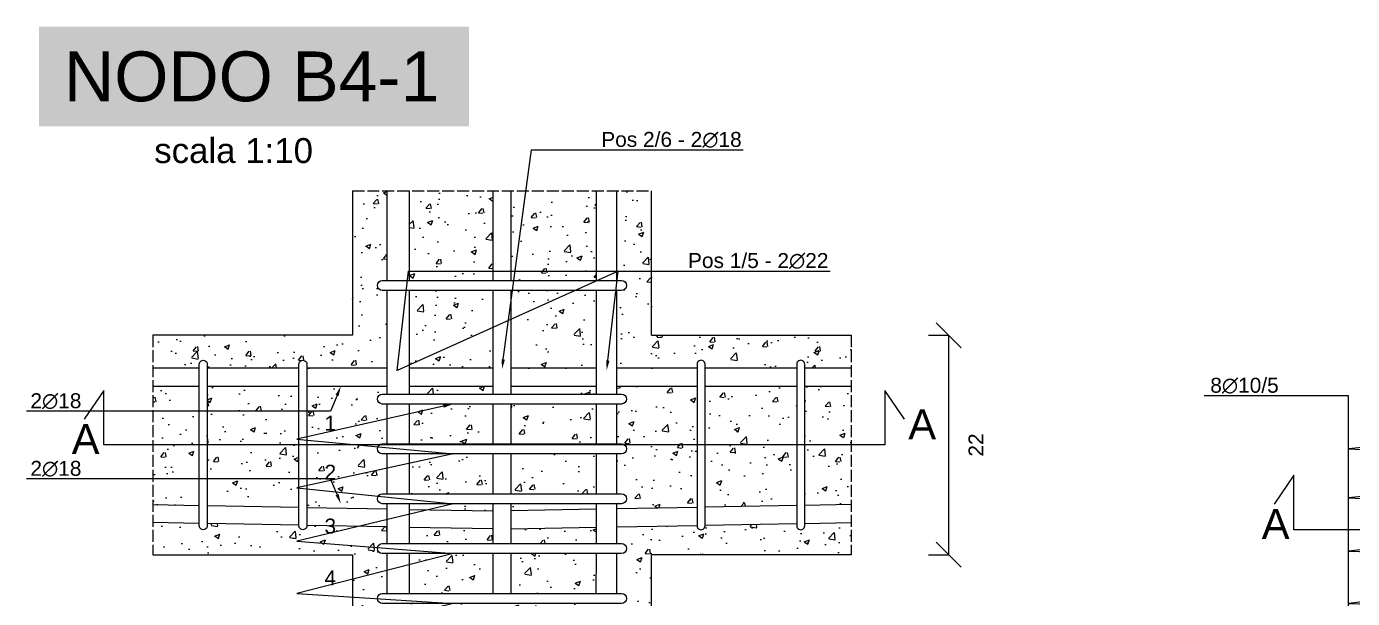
# Model space of a CAD drawing. Header units: millimetres. Extents: x -455371 to 117772, y -78417 to 116564.
# Drawn here: x -238093 to -236764, y 107990 to 108564 of the extents above; entities that cross this region are included whole.
import ezdxf
from ezdxf import colors
from ezdxf.entities.mleader import LeaderData, LeaderLine
from ezdxf.math import Vec2, Vec3

# ---------------------------------------------------------------- set-up
doc = ezdxf.new("R2010")
doc.units = ezdxf.units.MM
doc.linetypes.add('ACAD_ISO02W100', pattern=[15, 12, -3])
doc.layers.get('0').update_dxf_attribs({"color": 255})
for name, color, linetype, lineweight in [('armature', 5, 'Continuous', 18), ('Cls', 7, 'Continuous', 25), ('quote', 5, 'Continuous', 15), ('Scritte', 7, 'Continuous', 15), ('staffe', 10, 'Continuous', 15), ('tratteggio 1 a 50', 230, 'ACAD_ISO02W100', 15)]:
    doc.layers.add(name, color=color, linetype=linetype, lineweight=lineweight)
doc.layers.add('RETINI', color=253, linetype='Continuous')
doc.styles.get("Standard").update_dxf_attribs({"font": 'arial.ttf'})
doc.dimstyles.new('scala 1 a 10', dxfattribs={"dimtxt": 15, "dimasz": 25, "dimexe": 0.183, "dimexo": 0.1, "dimgap": 20, "dimtad": 2, "dimdec": 0, "dimlfac": 0.1, "dimzin": 0, "dimdsep": 46, "dimtxsty": 'Standard', "dimblk": 'OBLIQUE', "dimcen": -25, "dimadec": 0, "dimazin": 0, "dimtfac": 1, "dimtdec": 0, "dimtofl": 0, "dimtmove": 0, "dimatfit": 3, "dimfxl": 20, "dimfxlon": 1, "dimtolj": 1, "dimtzin": 0, "dimarcsym": 0})

# ---------------------------------------------------------------- blocks, each defined once
blk = doc.blocks.new('*U3299')
at = {"layer": 'staffe'}
blk.add_lwpolyline([(-120, 5), (120, 5, -1), (120, -5), (-120, -5, -1)], format="xyb", close=True, dxfattribs=at)
blk = doc.blocks.new('*U3300')
at = {"layer": 'armature', "color": 0, "linetype": 'ByBlock', "lineweight": -2, "transparency": 16777216}
for p in [(0, 350), (0, 300), (0, 250), (0, 200), (0, 150), (0, 100), (0, 50), (0, 0)]:
    blk.add_blockref('*U3299', p, dxfattribs=at)
blk = doc.blocks.new('*U3301')
at = {"layer": 'staffe'}
blk.add_lwpolyline([(-4, 0), (-4, 81, -1.00038), (4, 81), (4, 0), (4, -81, -1.00038), (-4, -81)], format="xyb", close=True, dxfattribs=at)
blk = doc.blocks.new('*U3302')
at = {"layer": 'Cls', "color": 0, "linetype": 'ByBlock', "lineweight": -2, "transparency": 16777216}
for p in [(-100, 0), (0, 0)]:
    blk.add_blockref('*U3301', p, dxfattribs=at)
blk = doc.blocks.new('*U3297')
at = {"layer": 'staffe'}
blk.add_lwpolyline([(-4, 0), (-4, 81, -1.00038), (4, 81), (4, 0), (4, -81, -1.00038), (-4, -81)], format="xyb", close=True, dxfattribs=at)
blk = doc.blocks.new('*U3298')
at = {"layer": 'Cls', "color": 0, "linetype": 'ByBlock', "lineweight": -2, "transparency": 16777216}
for p in [(-100, 0), (0, 0)]:
    blk.add_blockref('*U3297', p, dxfattribs=at)
blk = doc.blocks.new('_Oblique')
at = {"color": 0, "linetype": 'ByBlock', "lineweight": -2}
blk.add_line((-0.5, -0.5), (0.5, 0.5), dxfattribs=at)
blk = doc.blocks.new('*D3396')
at = {"layer": 'Defpoints', "color": 0, "transparency": 16777216}
for p in [(-237266.6, 108253.8), (-237266.6, 108033.8), (-237168.8, 108033.8)]:
    blk.add_point(p, dxfattribs=at)
at = {"layer": 'quote', "color": 0, "lineweight": -2, "transparency": 16777216}
for p, q in [((-237188.8, 108253.8), (-237168.6, 108253.8)), ((-237168.8, 108253.8), (-237168.8, 108033.8)), ((-237188.8, 108033.8), (-237168.6, 108033.8))]:
    blk.add_line(p, q, dxfattribs=at)
at = {"layer": 'quote', "color": 0, "lineweight": -2, "transparency": 16777216, "xscale": 25, "yscale": 25, "zscale": 25}
for p, rotation in [((-237168.8, 108253.8), 90), ((-237168.8, 108033.8), 270)]:
    blk.add_blockref('_Oblique', p, dxfattribs=dict(at, rotation=rotation))
at = {"layer": 'quote', "color": 0, "transparency": 16777216, "insert": (-237141.3, 108143.8), "char_height": 15, "attachment_point": 5, "rotation": 90}
blk.add_mtext('\\A1;22', dxfattribs=at)

msp = doc.modelspace()

# ---------------------------------------------------------------- hatches: boundary and pattern name
at = {"layer": 'RETINI'}
h = msp.add_hatch(dxfattribs=at)
h.set_pattern_fill('AR-CONC', color=256, scale=0.29)
h.set_pattern_definition([(50, (88878.323, -5610.82), (52.833554, -4.622335), [5.5245, -60.7695]), (355, (88878.32, -5610.82), (-10.220592, 55.406485), [4.4196, -48.615769]), (100.451445, (88882.725, -5611.205), (42.612962, 50.784148), [4.6951026, -51.646171]), (46.1842, (88878.32, -5596.09), (78.612922, -12.192275), [8.28675, -91.15425]), (96.635558, (88884.87, -5597.104), (68.847199, 71.753576), [7.042657, -77.469326]), (351.18415, (88878.32, -5596.09), (68.847199, 71.753576), [6.62939, -72.923322]), (21, (88885.69, -5599.77), (43.9681735, -29.6569075), [5.5245, -60.7695]), (326, (88885.69, -5599.77), (17.922588, 53.41451), [4.4196, -48.6156]), (71.451445, (88889.353, -5602.243), (61.8907616, 23.757603), [4.6951026, -51.646082]), (37.5, (88878.323, -5610.82), (0.8956949, 24.5209613), [0, -48.02632, 0, -49.3522, 0, -48.79975]), (7.5, (88878.323, -5610.82), (19.3777021, 29.0523667), [0, -28.13812, 0, -46.92142, 0, -18.59915]), (327.5, (88861.896, -5610.82), (39.3212726, -1.6613358), [0, -18.415, 0, -57.4548, 0, -76.2381]), (317.5, (88854.53, -5610.82), (42.9574626, 7.3736824), [0, -23.9395, 0, -38.15588, 0, -54.1401])])
h.paths.add_polyline_path([(-237731.6, 108184.9), (-237736.6, 108184.9, -1), (-237736.6, 108194.9), (-237731.6, 108194.9), (-237731.6, 108202.8), (-237812.2, 108202.8), (-237812.2, 108143.8), (-237812.2, 108081.1), (-237731.6, 108079.7), (-237731.6, 108084.9), (-237736.6, 108084.9, -1), (-237736.6, 108094.9), (-237731.6, 108094.9), (-237731.6, 108134.9), (-237736.6, 108134.9, -1), (-237736.6, 108144.9), (-237731.6, 108144.9)])
h.paths.add_polyline_path([(-237820.2, 108143.8), (-237820.2, 108202.8), (-237912.2, 108202.8), (-237912.2, 108143.8), (-237912.2, 108083), (-237820.2, 108081.3)])
h.paths.add_polyline_path([(-237920.2, 108202.8), (-237966.6, 108202.8), (-237966.6, 108084), (-237920.2, 108083.1), (-237920.2, 108143.8)])
h.paths.add_polyline_path([(-237421, 108202.8), (-237501.6, 108202.8), (-237501.6, 108194.9), (-237496.6, 108194.9, -1), (-237496.6, 108184.9), (-237501.6, 108184.9), (-237501.6, 108144.9), (-237496.6, 108144.9, -1), (-237496.6, 108134.9), (-237501.6, 108134.9), (-237501.6, 108094.9), (-237496.6, 108094.9, -1), (-237496.6, 108084.9), (-237501.6, 108084.9), (-237501.6, 108079.7), (-237421, 108081.1), (-237421, 108143.8)])
h.paths.add_polyline_path([(-237321, 108202.8), (-237413, 108202.8), (-237413, 108143.8), (-237413, 108081.3), (-237321, 108083), (-237321, 108143.8)])
h.paths.add_polyline_path([(-237266.6, 108202.8), (-237313, 108202.8), (-237313, 108143.8), (-237313, 108083.1), (-237266.6, 108084)])
h.paths.add_polyline_path([(-237522.2, 108298.8), (-237607.6, 108298.8), (-237607.6, 108220.8), (-237522.2, 108220.8)])
h.paths.add_polyline_path([(-237625.6, 108298.8), (-237709.6, 108298.8), (-237709.6, 108220.8), (-237625.6, 108220.8)])
h.paths.add_polyline_path([(-237625.6, 108398.8), (-237709.6, 108398.8), (-237709.6, 108308.8), (-237625.6, 108308.8)])
h.paths.add_polyline_path([(-237522.1, 108398.8), (-237607.6, 108398.8), (-237607.6, 108308.8), (-237522.2, 108308.8)])
h.paths.add_polyline_path([(-237625.6, 108184.9), (-237709.6, 108184.9), (-237709.6, 108144.9), (-237625.6, 108144.9)])
h.paths.add_polyline_path([(-237625.6, 108202.8), (-237709.6, 108202.8), (-237709.6, 108194.9), (-237625.6, 108194.9)])
h.paths.add_polyline_path([(-237522.2, 108202.8), (-237607.6, 108202.8), (-237607.6, 108194.9), (-237522.2, 108194.9)])
h.paths.add_polyline_path([(-237522.3, 108184.9), (-237607.6, 108184.9), (-237607.6, 108144.9), (-237522.3, 108144.9)])
h.paths.add_polyline_path([(-237625.6, 108134.9), (-237709.6, 108134.9), (-237709.6, 108094.9), (-237625.6, 108094.9)])
h.paths.add_polyline_path([(-237522.3, 108134.9), (-237607.6, 108134.9), (-237607.6, 108094.9), (-237522.3, 108094.9)])
h.paths.add_polyline_path([(-237625.6, 108084.9), (-237709.6, 108084.9), (-237709.6, 108079.2), (-237625.6, 108077.7)])
h.paths.add_polyline_path([(-237522.3, 108084.9), (-237607.6, 108084.9), (-237607.6, 108077.7), (-237522.3, 108079.3)])
h.paths.add_polyline_path([(-237625.6, 108059.7), (-237709.6, 108061.2), (-237709.6, 108044.9), (-237625.6, 108044.9)])
h.paths.add_polyline_path([(-237522.3, 108061.3), (-237607.6, 108059.7), (-237607.6, 108044.9), (-237522.3, 108044.9)])
h.paths.add_polyline_path([(-237625.6, 108034.9), (-237709.6, 108034.9), (-237709.6, 107994.9), (-237625.6, 107994.9)])
h.paths.add_polyline_path([(-237522.3, 108034.9), (-237607.6, 108034.9), (-237607.6, 107994.9), (-237522.4, 107994.9)])
h.paths.add_polyline_path([(-237522.4, 107984.9), (-237607.6, 107984.9), (-237607.6, 107944.9), (-237522.4, 107944.9)])
h.paths.add_polyline_path([(-237625.6, 107984.9), (-237709.6, 107984.9), (-237709.6, 107944.9), (-237625.6, 107944.9)])
h.paths.add_polyline_path([(-237625.6, 107934.9), (-237709.6, 107934.9), (-237709.6, 107894.9), (-237625.6, 107894.9)])
h.paths.add_polyline_path([(-237522.4, 107934.9), (-237607.6, 107934.9), (-237607.6, 107894.9), (-237522.4, 107894.9)])
h.paths.add_polyline_path([(-237522.4, 107884.9), (-237607.6, 107884.9), (-237607.6, 107844.9), (-237522.5, 107844.9)])
h.paths.add_polyline_path([(-237625.6, 107884.9), (-237709.6, 107884.9), (-237709.6, 107844.9), (-237625.6, 107844.9)])
h.paths.add_polyline_path([(-237625.6, 107834.9), (-237709.6, 107834.9), (-237709.6, 107708.8), (-237625.6, 107708.8)])
h.paths.add_polyline_path([(-237522.5, 107834.9), (-237607.6, 107834.9), (-237607.6, 107708.8), (-237522.5, 107708.8)])
h.paths.add_polyline_path([(-237522.6, 107698.8), (-237607.6, 107698.8), (-237607.6, 107608.8), (-237522.6, 107608.8)])
h.paths.add_polyline_path([(-237625.6, 107698.8), (-237709.6, 107698.8), (-237709.6, 107608.8), (-237625.6, 107608.8)])
edge = h.paths.add_edge_path()
edge.add_line((-237741.6, 108403.8), (-237766.6, 108403.8))
edge.add_line((-237766.6, 108403.8), (-237766.6, 108253.8))
edge.add_line((-237766.6, 108253.8), (-237966.6, 108253.8))
edge.add_line((-237966.6, 108253.8), (-237966.6, 108220.8))
edge.add_line((-237966.6, 108220.8), (-237920.2, 108220.8))
edge.add_line((-237920.2, 108220.8), (-237920.2, 108224.8))
edge.add_arc((-237916.2, 108224.8), 4, 0.0218, 180.0218, ccw=False)
edge.add_line((-237912.2, 108224.8), (-237912.2, 108220.8))
edge.add_line((-237912.2, 108220.8), (-237820.2, 108220.8))
edge.add_line((-237820.2, 108220.8), (-237820.2, 108224.8))
edge.add_arc((-237816.2, 108224.8), 4, 0.0218, 180.0218, ccw=False)
edge.add_line((-237812.2, 108224.8), (-237812.2, 108220.8))
edge.add_line((-237812.2, 108220.8), (-237731.6, 108220.8))
edge.add_line((-237731.6, 108220.8), (-237731.6, 108298.8))
edge.add_line((-237731.6, 108298.8), (-237736.6, 108298.8))
edge.add_arc((-237736.6, 108303.8), 5, 90, 270, ccw=False)
edge.add_line((-237736.6, 108308.8), (-237731.6, 108308.8))
edge.add_line((-237731.6, 108308.8), (-237731.6, 108398.8))
edge.add_line((-237731.6, 108398.8), (-237736.6, 108398.8))
edge.add_arc((-237736.6, 108403.8), 5, 180, 270, ccw=False)
edge = h.paths.add_edge_path()
edge.add_line((-237466.6, 108403.8), (-237491.6, 108403.8))
edge.add_arc((-237496.6, 108403.8), 5, 270, 360, ccw=False)
edge.add_line((-237496.6, 108398.8), (-237501.6, 108398.8))
edge.add_line((-237501.6, 108398.8), (-237501.6, 108308.8))
edge.add_line((-237501.6, 108308.8), (-237496.6, 108308.8))
edge.add_arc((-237496.6, 108303.8), 5, -90, 90, ccw=False)
edge.add_line((-237496.6, 108298.8), (-237501.6, 108298.8))
edge.add_line((-237501.6, 108298.8), (-237501.6, 108220.8))
edge.add_line((-237501.6, 108220.8), (-237421, 108220.8))
edge.add_line((-237421, 108220.8), (-237421, 108224.8))
edge.add_arc((-237417, 108224.8), 4, 0.0218, 180.0218, ccw=False)
edge.add_line((-237413, 108224.8), (-237413, 108220.8))
edge.add_line((-237413, 108220.8), (-237321, 108220.8))
edge.add_line((-237321, 108220.8), (-237321, 108224.8))
edge.add_arc((-237317, 108224.8), 4, 0.0218, 180.0218, ccw=False)
edge.add_line((-237313, 108224.8), (-237313, 108220.8))
edge.add_line((-237313, 108220.8), (-237266.6, 108220.8))
edge.add_line((-237266.6, 108220.8), (-237266.6, 108253.8))
edge.add_line((-237266.6, 108253.8), (-237466.6, 108253.8))
edge.add_line((-237466.6, 108253.8), (-237466.6, 108403.8))
edge = h.paths.add_edge_path()
edge.add_line((-237501.6, 107608.8), (-237466.6, 107608.8))
edge.add_line((-237466.6, 107608.8), (-237466.6, 108033.8))
edge.add_line((-237466.6, 108033.8), (-237266.6, 108033.8))
edge.add_line((-237266.6, 108033.8), (-237266.6, 108066))
edge.add_line((-237266.6, 108066), (-237313, 108065.1))
edge.add_line((-237313, 108065.1), (-237313, 108062.8))
edge.add_arc((-237317, 108062.8), 4, -179.9782, 0.0218, ccw=False)
edge.add_line((-237321, 108062.8), (-237321, 108065))
edge.add_line((-237321, 108065), (-237413, 108063.3))
edge.add_line((-237413, 108063.3), (-237413, 108062.8))
edge.add_arc((-237417, 108062.8), 4, -179.9782, 0.0218, ccw=False)
edge.add_line((-237421, 108062.8), (-237421, 108063.1))
edge.add_line((-237421, 108063.1), (-237501.6, 108061.7))
edge.add_line((-237501.6, 108061.7), (-237501.6, 108044.9))
edge.add_line((-237501.6, 108044.9), (-237496.6, 108044.9))
edge.add_arc((-237496.6, 108039.9), 5, -90, 90, ccw=False)
edge.add_line((-237496.6, 108034.9), (-237501.6, 108034.9))
edge.add_line((-237501.6, 108034.9), (-237501.6, 107994.9))
edge.add_line((-237501.6, 107994.9), (-237496.6, 107994.9))
edge.add_arc((-237496.6, 107989.9), 5, -90, 90, ccw=False)
edge.add_line((-237496.6, 107984.9), (-237501.6, 107984.9))
edge.add_line((-237501.6, 107984.9), (-237501.6, 107944.9))
edge.add_line((-237501.6, 107944.9), (-237496.6, 107944.9))
edge.add_arc((-237496.6, 107939.9), 5, -90, 90, ccw=False)
edge.add_line((-237496.6, 107934.9), (-237501.6, 107934.9))
edge.add_line((-237501.6, 107934.9), (-237501.6, 107894.9))
edge.add_line((-237501.6, 107894.9), (-237496.6, 107894.9))
edge.add_arc((-237496.6, 107889.9), 5, -90, 90, ccw=False)
edge.add_line((-237496.6, 107884.9), (-237501.6, 107884.9))
edge.add_line((-237501.6, 107884.9), (-237501.6, 107844.9))
edge.add_line((-237501.6, 107844.9), (-237496.6, 107844.9))
edge.add_arc((-237496.6, 107839.9), 5, -90, 90, ccw=False)
edge.add_line((-237496.6, 107834.9), (-237501.6, 107834.9))
edge.add_line((-237501.6, 107834.9), (-237501.6, 107708.8))
edge.add_line((-237501.6, 107708.8), (-237496.6, 107708.8))
edge.add_arc((-237496.6, 107703.8), 5, -90, 90, ccw=False)
edge.add_line((-237496.6, 107698.8), (-237501.6, 107698.8))
edge.add_line((-237501.6, 107698.8), (-237501.6, 107608.8))
edge = h.paths.add_edge_path()
edge.add_line((-237766.6, 107608.8), (-237731.6, 107608.8))
edge.add_line((-237731.6, 107608.8), (-237731.6, 107698.8))
edge.add_line((-237731.6, 107698.8), (-237736.6, 107698.8))
edge.add_arc((-237736.6, 107703.8), 5, 90, 270, ccw=False)
edge.add_line((-237736.6, 107708.8), (-237731.6, 107708.8))
edge.add_line((-237731.6, 107708.8), (-237731.6, 107834.9))
edge.add_line((-237731.6, 107834.9), (-237736.6, 107834.9))
edge.add_arc((-237736.6, 107839.9), 5, 90, 270, ccw=False)
edge.add_line((-237736.6, 107844.9), (-237731.6, 107844.9))
edge.add_line((-237731.6, 107844.9), (-237731.6, 107884.9))
edge.add_line((-237731.6, 107884.9), (-237736.6, 107884.9))
edge.add_arc((-237736.6, 107889.9), 5, 90, 270, ccw=False)
edge.add_line((-237736.6, 107894.9), (-237731.6, 107894.9))
edge.add_line((-237731.6, 107894.9), (-237731.6, 107934.9))
edge.add_line((-237731.6, 107934.9), (-237736.6, 107934.9))
edge.add_arc((-237736.6, 107939.9), 5, 90, 270, ccw=False)
edge.add_line((-237736.6, 107944.9), (-237731.6, 107944.9))
edge.add_line((-237731.6, 107944.9), (-237731.6, 107984.9))
edge.add_line((-237731.6, 107984.9), (-237736.6, 107984.9))
edge.add_arc((-237736.6, 107989.9), 5, 90, 270, ccw=False)
edge.add_line((-237736.6, 107994.9), (-237731.6, 107994.9))
edge.add_line((-237731.6, 107994.9), (-237731.6, 108034.9))
edge.add_line((-237731.6, 108034.9), (-237736.6, 108034.9))
edge.add_arc((-237736.6, 108039.9), 5, 90, 270, ccw=False)
edge.add_line((-237736.6, 108044.9), (-237731.6, 108044.9))
edge.add_line((-237731.6, 108044.9), (-237731.6, 108061.7))
edge.add_line((-237731.6, 108061.7), (-237812.2, 108063.1))
edge.add_line((-237812.2, 108063.1), (-237812.2, 108062.8))
edge.add_arc((-237816.2, 108062.8), 4, -179.9782, 0.0218, ccw=False)
edge.add_line((-237820.2, 108062.8), (-237820.2, 108063.3))
edge.add_line((-237820.2, 108063.3), (-237912.2, 108065))
edge.add_line((-237912.2, 108065), (-237912.2, 108062.8))
edge.add_arc((-237916.2, 108062.8), 4, -179.9782, 0.0218, ccw=False)
edge.add_line((-237920.2, 108062.8), (-237920.2, 108065.1))
edge.add_line((-237920.2, 108065.1), (-237966.6, 108066))
edge.add_line((-237966.6, 108066), (-237966.6, 108033.8))
edge.add_line((-237966.6, 108033.8), (-237766.6, 108033.8))
edge.add_line((-237766.6, 108033.8), (-237766.6, 107608.8))

# ---------------------------------------------------------------- linework, layer by layer
at = {"layer": 'armature'}
for p, q in [((-237920.2, 108220.8), (-237966.6, 108220.8)), ((-237820.2, 108220.8), (-237912.2, 108220.8)), ((-237731.6, 108220.8), (-237812.2, 108220.8)), ((-237625.6, 108220.8), (-237709.6, 108220.8)), ((-237522.2, 108220.8), (-237607.6, 108220.8)), ((-237421, 108220.8), (-237501.6, 108220.8)), ((-237321, 108220.8), (-237413, 108220.8)), ((-237266.6, 108220.8), (-237313, 108220.8)), ((-237966.6, 108202.8), (-237920.2, 108202.8)), ((-237912.2, 108202.8), (-237820.2, 108202.8)), ((-237812.2, 108202.8), (-237731.6, 108202.8)), ((-237709.6, 108202.8), (-237625.6, 108202.8)), ((-237607.6, 108202.8), (-237522.2, 108202.8)), ((-237501.6, 108202.8), (-237421, 108202.8)), ((-237413, 108202.8), (-237321, 108202.8)), ((-237313, 108202.8), (-237266.6, 108202.8)), ((-237966.6, 108084), (-237920.2, 108083.1)), ((-237912.2, 108083), (-237820.2, 108081.3)), ((-237812.2, 108081.1), (-237731.6, 108079.7)), ((-237709.6, 108079.2), (-237625.6, 108077.7)), ((-237522.3, 108079.3), (-237607.6, 108077.7)), ((-237421, 108081.1), (-237501.6, 108079.7)), ((-237321, 108083), (-237413, 108081.3)), ((-237266.6, 108084), (-237313, 108083.1)), ((-237920.2, 108065.1), (-237966.6, 108066)), ((-237820.2, 108063.3), (-237912.2, 108065)), ((-237731.6, 108061.7), (-237812.2, 108063.1)), ((-237625.6, 108059.7), (-237709.6, 108061.2)), ((-237607.6, 108059.7), (-237522.3, 108061.3)), ((-237501.6, 108061.7), (-237421, 108063.1)), ((-237413, 108063.3), (-237321, 108065)), ((-237313, 108065.1), (-237266.6, 108066))]:
    msp.add_line(p, q, dxfattribs=at)
for points in [[(-237731.6, 108308.8), (-237731.6, 108398.8)], [(-237709.6, 108398.8), (-237709.6, 108308.8)], [(-237625.6, 108308.8), (-237625.6, 108398.8)], [(-237607.6, 108398.8), (-237607.6, 108308.8)], [(-237522.1, 108398.8), (-237522.2, 108308.8)], [(-237501.6, 108308.8), (-237501.6, 108398.8)], [(-237731.6, 108194.9), (-237731.6, 108298.8)], [(-237709.6, 108298.8), (-237709.6, 108194.9)], [(-237625.6, 108194.9), (-237625.6, 108298.8)], [(-237607.6, 108298.8), (-237607.6, 108194.9)], [(-237522.2, 108298.8), (-237522.2, 108194.9)], [(-237501.6, 108194.9), (-237501.6, 108298.8)], [(-237731.6, 108144.9), (-237731.6, 108184.9)], [(-237709.6, 108184.9), (-237709.6, 108144.9)], [(-237625.6, 108144.9), (-237625.6, 108184.9)], [(-237607.6, 108184.9), (-237607.6, 108144.9)], [(-237522.3, 108184.9), (-237522.3, 108144.9)], [(-237501.6, 108144.9), (-237501.6, 108184.9)], [(-237731.6, 108094.9), (-237731.6, 108134.9)], [(-237709.6, 108134.9), (-237709.6, 108094.9)], [(-237625.6, 108094.9), (-237625.6, 108134.9)], [(-237607.6, 108134.9), (-237607.6, 108094.9)], [(-237522.3, 108134.9), (-237522.3, 108094.9)], [(-237501.6, 108094.9), (-237501.6, 108134.9)], [(-237731.6, 108044.9), (-237731.6, 108084.9)], [(-237709.6, 108084.9), (-237709.6, 108044.9)], [(-237625.6, 108044.9), (-237625.6, 108084.9)], [(-237607.6, 108084.9), (-237607.6, 108044.9)], [(-237522.3, 108084.9), (-237522.3, 108044.9)], [(-237501.6, 108044.9), (-237501.6, 108084.9)], [(-237731.6, 107994.9), (-237731.6, 108034.9)], [(-237709.6, 108034.9), (-237709.6, 107994.9)], [(-237625.6, 107994.9), (-237625.6, 108034.9)], [(-237607.6, 108034.9), (-237607.6, 107994.9)], [(-237522.3, 108034.9), (-237522.4, 107994.9)], [(-237501.6, 107994.9), (-237501.6, 108034.9)]]:
    msp.add_lwpolyline(points, dxfattribs=at)
at = {"layer": 'Cls'}
for points in [[(-237766.6, 108398.8), (-237766.6, 108253.8), (-237966.6, 108253.8)], [(-237466.6, 108253.8), (-237466.6, 108398.8)], [(-237466.6, 108253.8), (-237266.6, 108253.8)], [(-237966.6, 108033.8), (-237766.6, 108033.8), (-237766.6, 107608.8)], [(-237466.6, 107608.8), (-237466.6, 108033.8)], [(-237266.6, 108033.8), (-237466.6, 108033.8)]]:
    msp.add_lwpolyline(points, dxfattribs=at)
at = {"layer": 'quote'}
for p, q in [((-238016, 108198.6), (-238035.6, 108169.8)), ((-238016, 108143.8), (-238016, 108198.6)), ((-237213, 108169.8), (-237232.6, 108198.6)), ((-237232.6, 108198.6), (-237232.6, 108143.8)), ((-237232.6, 108143.8), (-238016, 108143.8)), ((-237232.6, 108143.8), (-237232.6, 108143.8)), ((-237232.6, 108143.8), (-237232.6, 108143.8)), ((-237232.6, 108143.8), (-237232.6, 108143.8)), ((-236822.7, 108113.4), (-236842.3, 108084.6)), ((-236822.7, 108058.6), (-236822.7, 108113.4)), ((-235713.8, 108058.6), (-236822.7, 108058.6))]:
    msp.add_line(p, q, dxfattribs=at)
at = {"layer": 'staffe'}
msp.add_lwpolyline([(-237736.6, 108308.8), (-237496.6, 108308.8, -1), (-237496.6, 108298.8), (-237736.6, 108298.8, -1)], format="xyb", close=True, dxfattribs=at)
at = {"layer": 'tratteggio 1 a 50'}
for points in [[(-237766.6, 108398.8), (-237466.6, 108398.8)], [(-237966.6, 108253.8), (-237966.6, 108033.8)], [(-237266.6, 108253.8), (-237266.6, 108033.8)]]:
    msp.add_lwpolyline(points, dxfattribs=at)

# ---------------------------------------------------------------- block references
at = {"layer": 'armature'}
msp.add_blockref('*U3300', (-237616.6, 107839.9), dxfattribs=at)
at = {"layer": 'Cls'}
msp.add_blockref('*U3302', (-237816.2, 108143.8), dxfattribs=at)
at = {"layer": 'Cls', "xscale": -1}
msp.add_blockref('*U3298', (-237417, 108143.8), dxfattribs=at)

# ---------------------------------------------------------------- texts
at = {"layer": 'Scritte', "insert": (-238055.9, 108538.5), "char_height": 50, "attachment_point": 1, "bg_fill": 1, "box_fill_scale": 1.5, "bg_fill_color": 253, "bg_fill_transparency": 0}
msp.add_mtext_dynamic_manual_height_columns('NODO B4-1', width=381.215, gutter_width=12.5, heights=[0], dxfattribs=at)
at = {"layer": 'Scritte', "attachment_point": 1}
for s, width, heights, insert, char_height in [('scala 1:10', 172.003, [34.7], (-237965.3, 108451.6), 25), ('\\pxt16;A', 52.404, [0], (-237209.2, 108179.5), 30), ('1', 62.827, [0], (-237794.6, 108173.1), 15), ('\\pxt16;A', 52.404, [0], (-238048.1, 108164.7), 30), ('2', 62.827, [0], (-237794.6, 108124), 15), ('\\pxt16;A', 52.404, [0], (-236854.8, 108079.5), 30), ('3', 62.827, [0], (-237794.6, 108070), 15), ('4', 62.827, [0], (-237794.6, 108018.1), 15)]:
    msp.add_mtext_dynamic_manual_height_columns(s, width=width, gutter_width=12.5, heights=heights, dxfattribs=dict(at, insert=insert, char_height=char_height))

# ---------------------------------------------------------------- dimensions: what is measured, and where the dimension line sits
at = {"layer": 'quote'}
dim = msp.add_linear_dim(base=(-237168.8, 108033.8), p1=(-237266.6, 108253.8), p2=(-237266.6, 108033.8), angle=90, dimstyle='scala 1 a 10', dxfattribs=at)
dim.commit()
dim.dimension.update_dxf_attribs({"geometry": '*D3396', "text_midpoint": (-237141.3, 108143.8)})

# ---------------------------------------------------------------- leaders
ml = msp.add_multileader_mtext('Standard', dxfattribs=at)
ml.set_content('Pos 2/6 - 2∅18', color=256)
ml.set_leader_properties()
ml.build(insert=Vec2(0, 0))
ml.multileader.update_dxf_attribs({"text_left_attachment_type": 6, "text_right_attachment_type": 6, "dogleg_length": 20, "arrow_head_size": 10})
ctx = ml.context
ctx.base_point, ctx.char_height, ctx.arrow_head_size, ctx.landing_gap_size, ctx.plane_origin = Vec3(-237567.1, 108439.8), 15, 10, 50, Vec3(-237612.6, 108309.2)
ctx.left_attachment, ctx.right_attachment = 6, 6
notes = []
notes.append((ctx, [(0, (1, 1, 0), (-237587.1, 108439.8), (1, 0), 20, [(1, [(-237616.6, 108219.7), (-237587.1, 108439.8)], 0, [])])]))
ctx.mtext.insert, ctx.mtext.flow_direction = Vec3(-237517.1, 108457.8), 5
ml = msp.add_multileader_mtext('Standard', dxfattribs=at)
ml.set_content('Pos 1/5 - 2∅22', color=256)
ml.set_leader_properties()
ml.build(insert=Vec2(0, 0))
ml.multileader.update_dxf_attribs({"text_left_attachment_type": 6, "text_right_attachment_type": 6, "dogleg_length": 20, "arrow_head_size": 10})
ctx = ml.context
ctx.base_point, ctx.char_height, ctx.arrow_head_size, ctx.landing_gap_size, ctx.plane_origin = Vec3(-237480.1, 108318.3), 15, 10, 50, Vec3(-237507.6, 108308)
ctx.left_attachment, ctx.right_attachment = 6, 6
notes.append((ctx, [(0, (1, 1, 0), (-237500.1, 108318.3), (1, 0), 20, [(0, [(-237511.6, 108218.6), (-237500.1, 108318.3), (-237721.6, 108218.6), (-237710.4, 108318.3)], 0, [])])]))
ctx.mtext.insert, ctx.mtext.flow_direction = Vec3(-237430.1, 108336.3), 5
ml = msp.add_multileader_mtext('Standard', dxfattribs=at)
ml.set_content('8∅10/5', color=256)
ml.set_leader_properties()
ml.build(insert=Vec2(0, 0))
ml.multileader.update_dxf_attribs({"text_left_attachment_type": 6, "text_right_attachment_type": 6, "dogleg_length": 20, "arrow_head_size": 10})
ctx = ml.context
ctx.base_point, ctx.char_height, ctx.arrow_head_size, ctx.landing_gap_size, ctx.plane_origin = Vec3(-236954.8, 108193.2), 15, 10, 50, Vec3(-236536.8, 108269.3)
ctx.left_attachment, ctx.right_attachment, ctx.text_align_type = 6, 6, 2
notes.append((ctx, [(0, (1, 1, 0), (-236767.7, 108193.2), (-1, 0), 20, [(7, [(-236428.3, 108174.8), (-236767.7, 108139.8), (-236428.3, 108124.8), (-236767.7, 108090.8), (-236428.3, 108074.8), (-236767.7, 108037.4), (-236428.3, 108024.8), (-236767.7, 107984.8), (-236428.3, 107974.8), (-236767.7, 107936.7), (-236428.3, 107924.8), (-236767.7, 107886.4), (-236428.3, 107874.8), (-236767.7, 107843.2), (-236428.3, 107824.8), (-236767.7, 107793.2)], 0, [])])]))
ctx.mtext.insert, ctx.mtext.alignment, ctx.mtext.flow_direction = Vec3(-236837.7, 108211.2), 3, 5
ml = msp.add_multileader_mtext('Standard', dxfattribs=at)
ml.set_content('2∅18', color=256)
ml.set_leader_properties()
ml.build(insert=Vec2(0, 0))
ml.multileader.update_dxf_attribs({"text_left_attachment_type": 6, "text_right_attachment_type": 6, "dogleg_length": 20, "arrow_head_size": 10})
ctx = ml.context
ctx.base_point, ctx.char_height, ctx.arrow_head_size, ctx.landing_gap_size, ctx.plane_origin = Vec3(-238138, 108177.7), 15, 10, 50, Vec3(-238092.6, 108131.4)
ctx.left_attachment, ctx.right_attachment, ctx.text_align_type = 6, 6, 2
notes.append((ctx, [(0, (1, 1, 0), (-237968.3, 108177.7), (-1, 0), 20, [(0, [(-237778.2, 108202.8), (-237788.4, 108177.7)], 0, [])])]))
ctx.mtext.insert, ctx.mtext.alignment, ctx.mtext.flow_direction = Vec3(-238038.3, 108195.7), 3, 5
ml = msp.add_multileader_mtext('Standard', dxfattribs=at)
ml.set_content('8∅10/5', color=256)
ml.set_leader_properties()
ml.build(insert=Vec2(0, 0))
ml.multileader.update_dxf_attribs({"text_left_attachment_type": 6, "text_right_attachment_type": 6, "dogleg_length": 20, "arrow_head_size": 10})
ctx = ml.context
ctx.base_point, ctx.char_height, ctx.arrow_head_size, ctx.landing_gap_size, ctx.plane_origin = Vec3(-238009.3, 107737.5), 15, 10, 50, Vec3(-237774.1, 108279.3)
ctx.left_attachment, ctx.right_attachment, ctx.text_align_type = 6, 6, 2
notes.append((ctx, [(0, (1, 1, 0), (-237822.2, 107737.5), (-1, 0), 20, [(7, [(-237665.6, 108184.9), (-237822.2, 108149.8), (-237665.6, 108134.9), (-237822.2, 108100.8), (-237665.6, 108084.9), (-237822.2, 108047.4), (-237665.6, 108034.9), (-237822.2, 107994.9), (-237665.6, 107984.9), (-237822.2, 107946.7), (-237665.6, 107934.9), (-237822.2, 107896.4), (-237665.6, 107884.9), (-237822.2, 107853.3), (-237665.6, 107834.9), (-237822.2, 107804.3)], 0, [])])]))
ctx.mtext.insert, ctx.mtext.alignment, ctx.mtext.flow_direction = Vec3(-237892.2, 107755.5), 3, 5
ml = msp.add_multileader_mtext('Standard', dxfattribs=at)
ml.set_content('2∅18', color=256)
ml.set_leader_properties()
ml.build(insert=Vec2(0, 0))
ml.multileader.update_dxf_attribs({"text_left_attachment_type": 6, "text_right_attachment_type": 6, "dogleg_length": 20, "arrow_head_size": 10})
ctx = ml.context
ctx.base_point, ctx.char_height, ctx.arrow_head_size, ctx.landing_gap_size, ctx.plane_origin = Vec3(-238138, 108109.9), 15, 10, 50, Vec3(-238092.6, 108156.3)
ctx.left_attachment, ctx.right_attachment, ctx.text_align_type = 6, 6, 2
notes.append((ctx, [(0, (1, 1, 0), (-237968.3, 108109.9), (-1, 0), 20, [(0, [(-237778.2, 108084.8), (-237788.4, 108109.9)], 0, [])])]))
ctx.mtext.insert, ctx.mtext.alignment, ctx.mtext.flow_direction = Vec3(-238038.3, 108127.9), 3, 5
for ctx, leaders in notes:
    for number, flags, end, landing, length, lines in leaders:
        leader = LeaderData()
        leader.index, (leader.has_last_leader_line, leader.has_dogleg_vector, leader.attachment_direction) = number, flags
        leader.last_leader_point, leader.dogleg_vector, leader.dogleg_length = Vec3(end), Vec3(landing), length
        for number, points, colour, breaks in lines:
            line = LeaderLine()
            line.index, line.vertices, line.color, line.breaks = number, Vec3.list(points), colors.encode_raw_color(colour), breaks
            leader.lines.append(line)
        ctx.leaders.append(leader)

doc.saveas('drawing.dxf')
